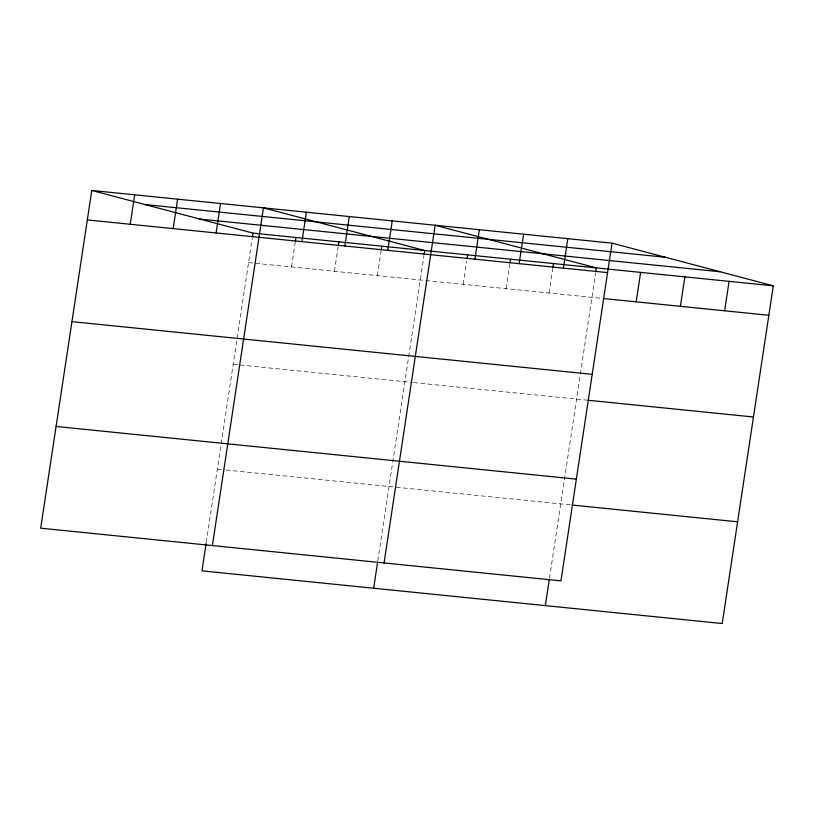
<?xml version="1.0" encoding="UTF-8"?>
<svg xmlns="http://www.w3.org/2000/svg" width="814" height="814" viewBox="0 0 814 814"><rect width="100%" height="100%" fill="white"/><g stroke="black" fill="none" stroke-linecap="round" stroke-linejoin="round"><path stroke-width="0.61" stroke-dasharray="4.07 3.05" d="M206.278 542.317L252.289 238.044M291.504 266.941L295.217 242.389M334.422 271.286L338.136 246.744M377.35 275.631L381.064 251.088M377.777 560.938L423.982 255.433M463.186 284.32L466.717 261.009M506.115 288.665L509.829 264.123M549.033 293.02L552.747 268.467M549.46 578.327L595.665 272.822M248.585 262.586L602.065 298.382M233.201 364.316L412.464 382.468M413.726 382.6L586.68 400.112M217.348 469.118L224.918 469.892M226.18 470.014L570.828 504.914"/><path stroke-width="1.22" d="M91.779 190.466L40.7 528.174L560.968 580.86L612.036 243.152L91.779 190.466L253.032 233.14L773.3 285.826L722.221 623.534L201.964 570.848L206.095 543.549M130.24 224.267L134.697 194.811M173.158 228.612L177.615 199.165M216.086 232.967L220.543 203.51M252.482 236.823L253.032 233.14M212.383 545.563L263.461 207.855L424.725 250.519L424.165 254.202M295.401 241.168L295.96 237.485M301.923 241.656L306.379 212.2M338.319 245.513L338.878 241.829M344.851 246.001L349.308 216.544M381.247 249.857L381.807 246.174M387.769 250.346L392.226 220.899M373.646 588.227L377.594 562.179M384.076 562.952L435.144 225.244L596.408 267.908L595.858 271.591M467.083 258.547L467.643 254.874M474.918 259.178L479.375 229.721M510.012 262.902L510.571 259.218M519.139 263.655L523.595 234.198M552.93 267.246L553.489 263.563M563.359 268.132L567.816 238.675M545.339 605.616L549.277 579.568M636.182 301.841L640.628 272.385M680.402 306.318L684.859 276.862M724.623 310.795L729.079 281.349M144.994 204.548L665.252 257.234M199.817 219.058L720.085 271.744M87.322 219.922L607.58 272.609M603.327 298.514L768.843 315.272M71.937 321.642L592.195 374.328M587.942 400.234L753.459 417.002M56.085 426.455L576.353 479.141M572.089 505.046L737.606 521.805M612.036 243.152L773.3 285.826"/></g></svg>
